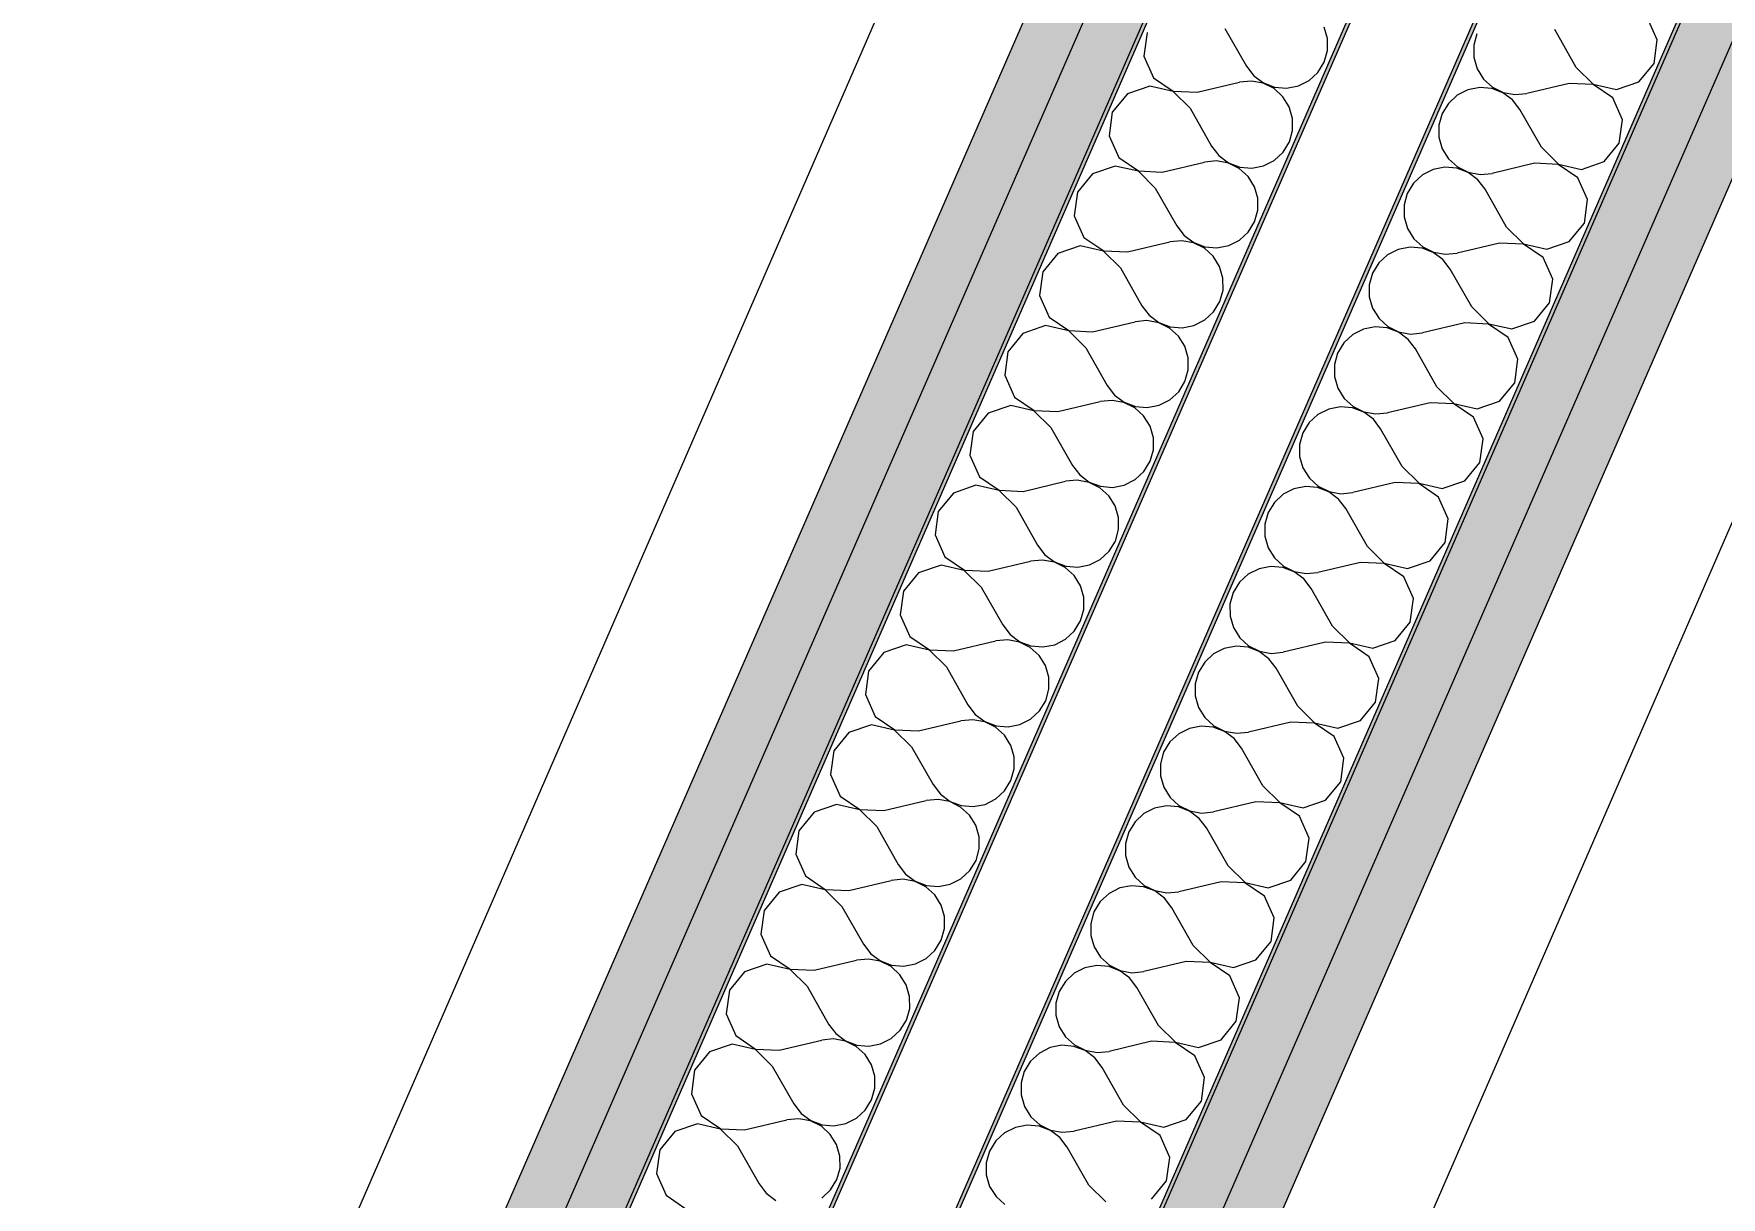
# Model space of a CAD drawing. Header units: millimetres. Extents: x -89663 to 74273, y -103666 to 18539.
# Drawn here: x -28834.7 to -28373.4, y -31969.8 to -31651.7 of the extents above; entities that cross this region are included whole.
import ezdxf
from ezdxf.enums import TextEntityAlignment as Align

# ---------------------------------------------------------------- set-up
doc = ezdxf.new("R2010")
doc.units = ezdxf.units.MM
doc.header["$MEASUREMENT"] = 0
for name, color, linetype in [('A-25-M_Wall_Int', 7, 'Continuous'), ('New_A-05-M_Gross_Int_Circulation', 7, 'Continuous'), ('New_A-95-D_Dim_Grid.Dim', 7, 'Continuous')]:
    doc.layers.add(name, color=color, linetype=linetype)
for name, color, linetype, lineweight in [('A-25-M_Wall_Int_Pen_No__1', 7, 'Continuous', 13), ('New_A-95-D_Dim_Grid.Dim_Pen_No__4', 7, 'Continuous', 20), ('New_ArchiCAD Zone Stamps_Pen_No__6', 7, 'Continuous', 35)]:
    doc.layers.add(name, color=color, linetype=linetype, lineweight=lineweight)
doc.layers.add('A-25-M_Wall_Int_Pen_No__107', color=7, linetype='Continuous', lineweight=15, true_color=0xa6a6a6)
doc.layers.add('New_A-05-M_Gross_Int_Circulation_Pen_No__74', color=7, linetype='Continuous', lineweight=20, true_color=0x606060)
doc.styles.add('GENERATED_STYLE_1', font='')
doc.styles.add('GENERATED_STYLE_3', font='')
doc.styles.add('GENERATED_STYLE_4', font='')
doc.styles.get('GENERATED_STYLE_1').set_extended_font_data('Arial', bold=True)
doc.styles.get('GENERATED_STYLE_3').set_extended_font_data('Arial')
doc.styles.get('GENERATED_STYLE_4').set_extended_font_data('Swis721 BT')
doc.dimstyles.new('GENERATED_STYLE__2', dxfattribs={"dimtxt": 300, "dimasz": 95, "dimexe": 0.18, "dimexo": 0, "dimgap": 0.09, "dimtad": 1, "dimdec": 0, "dimzin": 0, "dimdsep": 46, "dimtxsty": 'GENERATED_STYLE_4', "dimblk": 'ARROWHEAD_2', "dimblk1": 'ARROWHEAD_2', "dimblk2": 'ARROWHEAD_2', "dimcen": 0.09, "dimclrd": 7, "dimclre": 7, "dimclrt": 7, "dimadec": 0, "dimazin": 0, "dimtfac": 1, "dimtdec": 4, "dimtmove": 0, "dimatfit": 3, "dimfxl": 1, "dimtolj": 1, "dimtzin": 0, "dimarcsym": 0})

# ---------------------------------------------------------------- blocks, each defined once
blk = doc.blocks.new('catering seating and servery_INB 0113_1_1', base_point=(-33684.23, -45971.89))
at = {"layer": 'New_A-05-M_Gross_Int_Circulation_Pen_No__74', "linetype": 'Continuous'}
for p, q in [((-28833.78, -32175.11), (-28381.54, -31135.3)), ((-28114.8, -31197.45), (-28586.74, -32282.56))]:
    blk.add_line(p, q, dxfattribs=at)
at = {"layer": 'New_ArchiCAD Zone Stamps_Pen_No__6'}
for tag, height, style, p in [('ROOM_NAME', 250, 'GENERATED_STYLE_1', (-35355.98, -44046.47)), ('zoneNameLine2', 250, 'GENERATED_STYLE_1', (-35544.41, -44478.6)), ('ROOM_NUMBER', 200, 'GENERATED_STYLE_3', (-35732.84, -44899.31)), ('measuredAreaCode', 200, 'GENERATED_STYLE_3', (-35889.87, -45259.42)), ('DUMMY_649', 200, 'GENERATED_STYLE_3', (-35582.47, -45393.46)), ('DUMMY_650', 200, 'GENERATED_STYLE_3', (-34953.29, -45667.81)), ('DUMMY_651', 133.33, 'GENERATED_STYLE_3', (-34674, -45774.36))]:
    blk.add_attdef(tag, text='', height=height, rotation=336.4404, dxfattribs=dict(at, style=style)).set_placement(p, align=Align.TOP_LEFT)
blk = doc.blocks.new('*X620')
at = {"layer": 'A-25-M_Wall_Int_Pen_No__107', "linetype": 'Continuous'}
for p, q in [((-28390.89, -31653.34), (-28393.54, -31647.4)), ((-28440.17, -31651.67), (-28441.06, -31654.83)), ((-28413.03, -31660.91), (-28418.9, -31650.55)), ((-28441.06, -31654.83), (-28441.04, -31658.12)), ((-28391.76, -31659.79), (-28390.89, -31653.34)), ((-28441.04, -31658.12), (-28440.13, -31661.27)), ((-28440.13, -31661.27), (-28438.39, -31664.06)), ((-28413.03, -31660.91), (-28408.39, -31665.47)), ((-28395.89, -31664.82), (-28391.76, -31659.79)), ((-28438.39, -31664.06), (-28435.96, -31666.27)), ((-28414.93, -31665.27), (-28426.52, -31668.01)), ((-28408.43, -31665.56), (-28414.93, -31665.27)), ((-28403.05, -31669.23), (-28408.43, -31665.56)), ((-28408.39, -31665.47), (-28402.05, -31666.92)), ((-28402.05, -31666.92), (-28395.89, -31664.82)), ((-28445.56, -31668.47), (-28447.97, -31670.7)), ((-28442.62, -31666.99), (-28445.56, -31668.47)), ((-28439.4, -31666.37), (-28442.62, -31666.99)), ((-28436.13, -31666.65), (-28439.4, -31666.37)), ((-28433.06, -31667.81), (-28436.13, -31666.65)), ((-28435.96, -31666.27), (-28433.02, -31667.73)), ((-28430.42, -31669.77), (-28433.06, -31667.81)), ((-28433.02, -31667.73), (-28429.79, -31668.32)), ((-28428.42, -31672.38), (-28430.42, -31669.77)), ((-28429.79, -31668.32), (-28426.52, -31668.01)), ((-28400.41, -31675.17), (-28403.05, -31669.23)), ((-28449.69, -31673.5), (-28450.57, -31676.66)), ((-28447.97, -31670.7), (-28449.69, -31673.5)), ((-28422.55, -31682.73), (-28428.42, -31672.38)), ((-28401.28, -31681.62), (-28400.41, -31675.17)), ((-28450.57, -31676.66), (-28450.56, -31679.94)), ((-28450.56, -31679.94), (-28449.65, -31683.1)), ((-28449.65, -31683.1), (-28447.91, -31685.89)), ((-28422.55, -31682.73), (-28417.91, -31687.3)), ((-28405.41, -31686.64), (-28401.28, -31681.62)), ((-28452.14, -31688.81), (-28455.07, -31690.29)), ((-28448.92, -31688.19), (-28452.14, -31688.81)), ((-28445.64, -31688.47), (-28448.92, -31688.19)), ((-28447.91, -31685.89), (-28445.48, -31688.09)), ((-28442.57, -31689.64), (-28445.64, -31688.47)), ((-28445.48, -31688.09), (-28442.53, -31689.55)), ((-28424.45, -31687.1), (-28436.03, -31689.84)), ((-28417.95, -31687.39), (-28424.45, -31687.1)), ((-28412.57, -31691.05), (-28417.95, -31687.39)), ((-28417.91, -31687.3), (-28411.57, -31688.75)), ((-28411.57, -31688.75), (-28405.41, -31686.64)), ((-28457.49, -31692.52), (-28459.2, -31695.32)), ((-28455.07, -31690.29), (-28457.49, -31692.52)), ((-28439.94, -31691.6), (-28442.57, -31689.64)), ((-28442.53, -31689.55), (-28439.3, -31690.15)), ((-28437.94, -31694.2), (-28439.94, -31691.6)), ((-28439.3, -31690.15), (-28436.03, -31689.84)), ((-28409.92, -31696.99), (-28412.57, -31691.05)), ((-28459.2, -31695.32), (-28460.09, -31698.48)), ((-28432.06, -31704.56), (-28437.94, -31694.2)), ((-28410.8, -31703.44), (-28409.92, -31696.99)), ((-28460.09, -31698.48), (-28460.08, -31701.77)), ((-28460.08, -31701.77), (-28459.17, -31704.92)), ((-28459.17, -31704.92), (-28457.43, -31707.71)), ((-28432.06, -31704.56), (-28427.43, -31709.12)), ((-28414.93, -31708.47), (-28410.8, -31703.44)), ((-28464.59, -31712.12), (-28467, -31714.35)), ((-28461.66, -31710.64), (-28464.59, -31712.12)), ((-28458.43, -31710.02), (-28461.66, -31710.64)), ((-28455.16, -31710.3), (-28458.43, -31710.02)), ((-28457.43, -31707.71), (-28454.99, -31709.92)), ((-28452.09, -31711.46), (-28455.16, -31710.3)), ((-28454.99, -31709.92), (-28452.05, -31711.38)), ((-28449.45, -31713.42), (-28452.09, -31711.46)), ((-28452.05, -31711.38), (-28448.82, -31711.97)), ((-28448.82, -31711.97), (-28445.55, -31711.66)), ((-28433.97, -31708.92), (-28445.55, -31711.66)), ((-28427.47, -31709.21), (-28433.97, -31708.92)), ((-28422.09, -31712.88), (-28427.47, -31709.21)), ((-28427.43, -31709.12), (-28421.08, -31710.57)), ((-28421.08, -31710.57), (-28414.93, -31708.47)), ((-28467, -31714.35), (-28468.72, -31717.15)), ((-28447.45, -31716.03), (-28449.45, -31713.42)), ((-28441.58, -31726.38), (-28447.45, -31716.03)), ((-28419.44, -31718.82), (-28422.09, -31712.88)), ((-28468.72, -31717.15), (-28469.61, -31720.31)), ((-28469.61, -31720.31), (-28469.59, -31723.59)), ((-28420.31, -31725.27), (-28419.44, -31718.82)), ((-28469.59, -31723.59), (-28468.68, -31726.75)), ((-28424.44, -31730.29), (-28420.31, -31725.27)), ((-28468.68, -31726.75), (-28466.94, -31729.54)), ((-28466.94, -31729.54), (-28464.51, -31731.74)), ((-28441.58, -31726.38), (-28436.94, -31730.95)), ((-28430.6, -31732.4), (-28424.44, -31730.29)), ((-28474.11, -31733.94), (-28476.52, -31736.17)), ((-28471.17, -31732.46), (-28474.11, -31733.94)), ((-28467.95, -31731.84), (-28471.17, -31732.46)), ((-28464.68, -31732.12), (-28467.95, -31731.84)), ((-28461.61, -31733.29), (-28464.68, -31732.12)), ((-28464.51, -31731.74), (-28461.57, -31733.2)), ((-28458.97, -31735.25), (-28461.61, -31733.29)), ((-28461.57, -31733.2), (-28458.34, -31733.8)), ((-28458.34, -31733.8), (-28455.07, -31733.49)), ((-28443.48, -31730.75), (-28455.07, -31733.49)), ((-28436.98, -31731.04), (-28443.48, -31730.75)), ((-28431.61, -31734.7), (-28436.98, -31731.04)), ((-28436.94, -31730.95), (-28430.6, -31732.4)), ((-28428.96, -31740.64), (-28431.61, -31734.7)), ((-28478.24, -31738.97), (-28479.12, -31742.13)), ((-28476.52, -31736.17), (-28478.24, -31738.97)), ((-28456.97, -31737.85), (-28458.97, -31735.25)), ((-28451.1, -31748.21), (-28456.97, -31737.85)), ((-28479.12, -31742.13), (-28479.11, -31745.42)), ((-28429.83, -31747.09), (-28428.96, -31740.64)), ((-28479.11, -31745.42), (-28478.2, -31748.57)), ((-28478.2, -31748.57), (-28476.46, -31751.36)), ((-28451.1, -31748.21), (-28446.46, -31752.77)), ((-28433.96, -31752.12), (-28429.83, -31747.09)), ((-28476.46, -31751.36), (-28474.03, -31753.57)), ((-28474.03, -31753.57), (-28471.08, -31755.02)), ((-28453, -31752.57), (-28464.58, -31755.31)), ((-28446.5, -31752.86), (-28453, -31752.57)), ((-28441.12, -31756.53), (-28446.5, -31752.86)), ((-28446.46, -31752.77), (-28440.12, -31754.22)), ((-28440.12, -31754.22), (-28433.96, -31752.12)), ((-28486.04, -31757.99), (-28487.75, -31760.8)), ((-28483.62, -31755.77), (-28486.04, -31757.99)), ((-28480.69, -31754.29), (-28483.62, -31755.77)), ((-28477.47, -31753.67), (-28480.69, -31754.29)), ((-28474.19, -31753.95), (-28477.47, -31753.67)), ((-28471.12, -31755.11), (-28474.19, -31753.95)), ((-28468.49, -31757.07), (-28471.12, -31755.11)), ((-28471.08, -31755.02), (-28467.85, -31755.62)), ((-28466.49, -31759.68), (-28468.49, -31757.07)), ((-28467.85, -31755.62), (-28464.58, -31755.31)), ((-28438.47, -31762.47), (-28441.12, -31756.53)), ((-28487.75, -31760.8), (-28488.64, -31763.96)), ((-28460.61, -31770.03), (-28466.49, -31759.68)), ((-28439.35, -31768.92), (-28438.47, -31762.47)), ((-28488.64, -31763.96), (-28488.63, -31767.24)), ((-28488.63, -31767.24), (-28487.72, -31770.4)), ((-28487.72, -31770.4), (-28485.98, -31773.19)), ((-28460.61, -31770.03), (-28455.98, -31774.6)), ((-28443.48, -31773.94), (-28439.35, -31768.92)), ((-28490.21, -31776.11), (-28493.14, -31777.59)), ((-28486.98, -31775.49), (-28490.21, -31776.11)), ((-28483.71, -31775.77), (-28486.98, -31775.49)), ((-28485.98, -31773.19), (-28483.54, -31775.39)), ((-28480.64, -31776.94), (-28483.71, -31775.77)), ((-28483.54, -31775.39), (-28480.6, -31776.85)), ((-28462.52, -31774.4), (-28474.1, -31777.14)), ((-28456.02, -31774.69), (-28462.52, -31774.4)), ((-28450.64, -31778.35), (-28456.02, -31774.69)), ((-28455.98, -31774.6), (-28449.63, -31776.05)), ((-28449.63, -31776.05), (-28443.48, -31773.94)), ((-28495.55, -31779.82), (-28497.27, -31782.62)), ((-28493.14, -31777.59), (-28495.55, -31779.82)), ((-28478, -31778.9), (-28480.64, -31776.94)), ((-28480.6, -31776.85), (-28477.37, -31777.45)), ((-28476, -31781.5), (-28478, -31778.9)), ((-28477.37, -31777.45), (-28474.1, -31777.14)), ((-28447.99, -31784.29), (-28450.64, -31778.35)), ((-28497.27, -31782.62), (-28498.16, -31785.78)), ((-28498.16, -31785.78), (-28498.14, -31789.07)), ((-28470.13, -31791.86), (-28476, -31781.5)), ((-28448.86, -31790.74), (-28447.99, -31784.29)), ((-28498.14, -31789.07), (-28497.23, -31792.22)), ((-28497.23, -31792.22), (-28495.49, -31795.01)), ((-28495.49, -31795.01), (-28493.06, -31797.22)), ((-28470.13, -31791.86), (-28465.49, -31796.42)), ((-28452.99, -31795.77), (-28448.86, -31790.74)), ((-28502.66, -31799.42), (-28505.07, -31801.64)), ((-28499.72, -31797.94), (-28502.66, -31799.42)), ((-28496.5, -31797.32), (-28499.72, -31797.94)), ((-28493.23, -31797.6), (-28496.5, -31797.32)), ((-28490.16, -31798.76), (-28493.23, -31797.6)), ((-28493.06, -31797.22), (-28490.12, -31798.67)), ((-28487.52, -31800.72), (-28490.16, -31798.76)), ((-28490.12, -31798.67), (-28486.89, -31799.27)), ((-28486.89, -31799.27), (-28483.62, -31798.96)), ((-28472.03, -31796.22), (-28483.62, -31798.96)), ((-28465.53, -31796.51), (-28472.03, -31796.22)), ((-28460.16, -31800.18), (-28465.53, -31796.51)), ((-28465.49, -31796.42), (-28459.15, -31797.87)), ((-28459.15, -31797.87), (-28452.99, -31795.77)), ((-28505.07, -31801.64), (-28506.79, -31804.45)), ((-28485.52, -31803.33), (-28487.52, -31800.72)), ((-28479.65, -31813.68), (-28485.52, -31803.33)), ((-28457.51, -31806.12), (-28460.16, -31800.18)), ((-28506.79, -31804.45), (-28507.67, -31807.61)), ((-28507.67, -31807.61), (-28507.66, -31810.89)), ((-28458.38, -31812.57), (-28457.51, -31806.12)), ((-28507.66, -31810.89), (-28506.75, -31814.05)), ((-28462.51, -31817.59), (-28458.38, -31812.57)), ((-28506.75, -31814.05), (-28505.01, -31816.84)), ((-28505.01, -31816.84), (-28502.58, -31819.04)), ((-28481.55, -31818.05), (-28493.13, -31820.79)), ((-28475.05, -31818.34), (-28481.55, -31818.05)), ((-28479.65, -31813.68), (-28475.01, -31818.25)), ((-28468.67, -31819.7), (-28462.51, -31817.59)), ((-28512.17, -31821.24), (-28514.59, -31823.47)), ((-28509.24, -31819.76), (-28512.17, -31821.24)), ((-28506.02, -31819.14), (-28509.24, -31819.76)), ((-28502.74, -31819.42), (-28506.02, -31819.14)), ((-28499.67, -31820.59), (-28502.74, -31819.42)), ((-28502.58, -31819.04), (-28499.63, -31820.5)), ((-28497.04, -31822.55), (-28499.67, -31820.59)), ((-28499.63, -31820.5), (-28496.4, -31821.1)), ((-28495.04, -31825.15), (-28497.04, -31822.55)), ((-28496.4, -31821.1), (-28493.13, -31820.79)), ((-28469.67, -31822), (-28475.05, -31818.34)), ((-28475.01, -31818.25), (-28468.67, -31819.7)), ((-28467.02, -31827.94), (-28469.67, -31822)), ((-28516.3, -31826.27), (-28517.19, -31829.43)), ((-28514.59, -31823.47), (-28516.3, -31826.27)), ((-28489.16, -31835.51), (-28495.04, -31825.15)), ((-28517.19, -31829.43), (-28517.18, -31832.72)), ((-28467.9, -31834.39), (-28467.02, -31827.94)), ((-28517.18, -31832.72), (-28516.27, -31835.87)), ((-28516.27, -31835.87), (-28514.53, -31838.66)), ((-28489.16, -31835.51), (-28484.53, -31840.07)), ((-28472.03, -31839.42), (-28467.9, -31834.39)), ((-28515.53, -31840.97), (-28518.76, -31841.59)), ((-28512.26, -31841.25), (-28515.53, -31840.97)), ((-28514.53, -31838.66), (-28512.09, -31840.87)), ((-28509.19, -31842.41), (-28512.26, -31841.25)), ((-28512.09, -31840.87), (-28509.15, -31842.32)), ((-28491.07, -31839.87), (-28502.65, -31842.61)), ((-28484.57, -31840.16), (-28491.07, -31839.87)), ((-28479.19, -31843.83), (-28484.57, -31840.16)), ((-28484.53, -31840.07), (-28478.18, -31841.52)), ((-28478.18, -31841.52), (-28472.03, -31839.42)), ((-28524.1, -31845.29), (-28525.82, -31848.1)), ((-28521.69, -31843.07), (-28524.1, -31845.29)), ((-28518.76, -31841.59), (-28521.69, -31843.07)), ((-28506.55, -31844.37), (-28509.19, -31842.41)), ((-28509.15, -31842.32), (-28505.92, -31842.92)), ((-28504.55, -31846.98), (-28506.55, -31844.37)), ((-28505.92, -31842.92), (-28502.65, -31842.61)), ((-28476.54, -31849.77), (-28479.19, -31843.83)), ((-28525.82, -31848.1), (-28526.71, -31851.26)), ((-28498.68, -31857.33), (-28504.55, -31846.98)), ((-28477.41, -31856.22), (-28476.54, -31849.77)), ((-28526.71, -31851.26), (-28526.69, -31854.54)), ((-28526.69, -31854.54), (-28525.78, -31857.7)), ((-28525.78, -31857.7), (-28524.04, -31860.49)), ((-28498.68, -31857.33), (-28494.04, -31861.9)), ((-28481.54, -31861.24), (-28477.41, -31856.22)), ((-28528.27, -31863.41), (-28531.21, -31864.89)), ((-28525.05, -31862.79), (-28528.27, -31863.41)), ((-28521.78, -31863.07), (-28525.05, -31862.79)), ((-28524.04, -31860.49), (-28521.61, -31862.69)), ((-28518.71, -31864.24), (-28521.78, -31863.07)), ((-28521.61, -31862.69), (-28518.67, -31864.15)), ((-28516.07, -31866.2), (-28518.71, -31864.24)), ((-28518.67, -31864.15), (-28515.44, -31864.75)), ((-28500.58, -31861.7), (-28512.17, -31864.44)), ((-28494.08, -31861.99), (-28500.58, -31861.7)), ((-28488.71, -31865.65), (-28494.08, -31861.99)), ((-28494.04, -31861.9), (-28487.7, -31863.35)), ((-28487.7, -31863.35), (-28481.54, -31861.24)), ((-28533.62, -31867.12), (-28535.34, -31869.92)), ((-28531.21, -31864.89), (-28533.62, -31867.12)), ((-28514.07, -31868.8), (-28516.07, -31866.2)), ((-28515.44, -31864.75), (-28512.17, -31864.44)), ((-28508.2, -31879.16), (-28514.07, -31868.8)), ((-28486.06, -31871.59), (-28488.71, -31865.65)), ((-28535.34, -31869.92), (-28536.22, -31873.08)), ((-28536.22, -31873.08), (-28536.21, -31876.37)), ((-28486.93, -31878.04), (-28486.06, -31871.59)), ((-28536.21, -31876.37), (-28535.3, -31879.52)), ((-28491.06, -31883.07), (-28486.93, -31878.04)), ((-28535.3, -31879.52), (-28533.56, -31882.31)), ((-28533.56, -31882.31), (-28531.13, -31884.52)), ((-28508.2, -31879.16), (-28503.56, -31883.72)), ((-28540.72, -31886.72), (-28543.14, -31888.94)), ((-28537.79, -31885.24), (-28540.72, -31886.72)), ((-28534.57, -31884.61), (-28537.79, -31885.24)), ((-28531.29, -31884.9), (-28534.57, -31884.61)), ((-28528.22, -31886.06), (-28531.29, -31884.9)), ((-28531.13, -31884.52), (-28528.18, -31885.97)), ((-28525.59, -31888.02), (-28528.22, -31886.06)), ((-28528.18, -31885.97), (-28524.95, -31886.57)), ((-28524.95, -31886.57), (-28521.68, -31886.26)), ((-28510.1, -31883.52), (-28521.68, -31886.26)), ((-28503.6, -31883.81), (-28510.1, -31883.52)), ((-28498.22, -31887.48), (-28503.6, -31883.81)), ((-28503.56, -31883.72), (-28497.22, -31885.17)), ((-28497.22, -31885.17), (-28491.06, -31883.07)), ((-28544.85, -31891.74), (-28545.74, -31894.91)), ((-28543.14, -31888.94), (-28544.85, -31891.74)), ((-28523.59, -31890.63), (-28525.59, -31888.02)), ((-28517.71, -31900.98), (-28523.59, -31890.63)), ((-28495.57, -31893.42), (-28498.22, -31887.48)), ((-28545.74, -31894.91), (-28545.73, -31898.19)), ((-28496.45, -31899.87), (-28495.57, -31893.42)), ((-28545.73, -31898.19), (-28544.82, -31901.35)), ((-28517.71, -31900.98), (-28513.08, -31905.55)), ((-28500.58, -31904.89), (-28496.45, -31899.87)), ((-28544.82, -31901.35), (-28543.08, -31904.14)), ((-28543.08, -31904.14), (-28540.64, -31906.34)), ((-28519.62, -31905.35), (-28531.2, -31908.09)), ((-28513.12, -31905.64), (-28519.62, -31905.35)), ((-28507.74, -31909.3), (-28513.12, -31905.64)), ((-28513.08, -31905.55), (-28506.73, -31907)), ((-28506.73, -31907), (-28500.58, -31904.89)), ((-28550.24, -31908.54), (-28552.66, -31910.77)), ((-28547.31, -31907.06), (-28550.24, -31908.54)), ((-28544.08, -31906.44), (-28547.31, -31907.06)), ((-28540.81, -31906.72), (-28544.08, -31906.44)), ((-28537.74, -31907.89), (-28540.81, -31906.72)), ((-28540.64, -31906.34), (-28537.7, -31907.8)), ((-28535.1, -31909.85), (-28537.74, -31907.89)), ((-28537.7, -31907.8), (-28534.47, -31908.4)), ((-28533.1, -31912.45), (-28535.1, -31909.85)), ((-28534.47, -31908.4), (-28531.2, -31908.09)), ((-28505.09, -31915.24), (-28507.74, -31909.3)), ((-28554.37, -31913.57), (-28555.26, -31916.73)), ((-28552.66, -31910.77), (-28554.37, -31913.57)), ((-28527.23, -31922.81), (-28533.1, -31912.45)), ((-28555.26, -31916.73), (-28555.24, -31920.02)), ((-28505.96, -31921.69), (-28505.09, -31915.24)), ((-28555.24, -31920.02), (-28554.33, -31923.17)), ((-28554.33, -31923.17), (-28552.59, -31925.96)), ((-28527.23, -31922.81), (-28522.59, -31927.37)), ((-28510.09, -31926.72), (-28505.96, -31921.69)), ((-28556.82, -31928.89), (-28559.76, -31930.37)), ((-28553.6, -31928.26), (-28556.82, -31928.89)), ((-28550.33, -31928.55), (-28553.6, -31928.26)), ((-28552.59, -31925.96), (-28550.16, -31928.17)), ((-28547.26, -31929.71), (-28550.33, -31928.55)), ((-28550.16, -31928.17), (-28547.22, -31929.62)), ((-28529.13, -31927.17), (-28540.72, -31929.91)), ((-28522.63, -31927.46), (-28529.13, -31927.17)), ((-28517.26, -31931.12), (-28522.63, -31927.46)), ((-28522.59, -31927.37), (-28516.25, -31928.82)), ((-28516.25, -31928.82), (-28510.09, -31926.72)), ((-28562.17, -31932.59), (-28563.89, -31935.39)), ((-28559.76, -31930.37), (-28562.17, -31932.59)), ((-28544.62, -31931.67), (-28547.26, -31929.71)), ((-28547.22, -31929.62), (-28543.99, -31930.22)), ((-28542.62, -31934.28), (-28544.62, -31931.67)), ((-28543.99, -31930.22), (-28540.72, -31929.91)), ((-28514.61, -31937.07), (-28517.26, -31931.12)), ((-28563.89, -31935.39), (-28564.77, -31938.56)), ((-28536.75, -31944.63), (-28542.62, -31934.28)), ((-28515.48, -31943.52), (-28514.61, -31937.07)), ((-28564.77, -31938.56), (-28564.76, -31941.84)), ((-28564.76, -31941.84), (-28563.85, -31945)), ((-28563.85, -31945), (-28562.11, -31947.79)), ((-28536.75, -31944.63), (-28532.11, -31949.2)), ((-28519.61, -31948.54), (-28515.48, -31943.52)), ((-28566.34, -31950.71), (-28569.27, -31952.19)), ((-28563.12, -31950.09), (-28566.34, -31950.71)), ((-28559.84, -31950.37), (-28563.12, -31950.09)), ((-28562.11, -31947.79), (-28559.68, -31949.99)), ((-28556.77, -31951.54), (-28559.84, -31950.37)), ((-28559.68, -31949.99), (-28556.73, -31951.45)), ((-28554.14, -31953.5), (-28556.77, -31951.54)), ((-28556.73, -31951.45), (-28553.5, -31952.05)), ((-28553.5, -31952.05), (-28550.23, -31951.74)), ((-28538.65, -31949), (-28550.23, -31951.74)), ((-28532.15, -31949.29), (-28538.65, -31949)), ((-28526.77, -31952.95), (-28532.15, -31949.29)), ((-28532.11, -31949.2), (-28525.77, -31950.65)), ((-28525.77, -31950.65), (-28519.61, -31948.54)), ((-28571.69, -31954.42), (-28573.4, -31957.22)), ((-28569.27, -31952.19), (-28571.69, -31954.42)), ((-28552.14, -31956.1), (-28554.14, -31953.5)), ((-28546.26, -31966.46), (-28552.14, -31956.1)), ((-28524.12, -31958.89), (-28526.77, -31952.95)), ((-28573.4, -31957.22), (-28574.29, -31960.38)), ((-28574.29, -31960.38), (-28574.28, -31963.67)), ((-28525, -31965.34), (-28524.12, -31958.89)), ((-28574.28, -31963.67), (-28573.37, -31966.82)), ((-28529.13, -31970.37), (-28525, -31965.34)), ((-28573.37, -31966.82), (-28571.63, -31969.61)), ((-28571.63, -31969.61), (-28569.19, -31971.82)), ((-28546.26, -31966.46), (-28541.63, -31971.02))]:
    blk.add_line(p, q, dxfattribs=at)
blk = doc.blocks.new('Wall_195_1', base_point=(-28180.76, -31051.28))
at = {"layer": 'A-25-M_Wall_Int_Pen_No__107', "linetype": 'Continuous', "lineweight": 0, "true_color": 0x535353}
for points in [[(-28648.36, -32126.14), (-28180.24, -31052.59), (-28180.76, -31051.28), (-28648.88, -32124.83)], [(-28622, -32193.28), (-28153.86, -31119.68), (-28154.37, -31118.37), (-28622.51, -32191.96)]]:
    blk.add_hatch(color=251, dxfattribs=at).paths.add_polyline_path(points)
at = {"layer": 'A-25-M_Wall_Int_Pen_No__107', "linetype": 'Continuous'}
for points in [[(-28614.24, -32213.02), (-28146.1, -31139.41), (-28153.86, -31119.68), (-28622, -32193.28)], [(-28606.49, -32232.77), (-28138.34, -31159.14), (-28146.1, -31139.41), (-28614.24, -32213.02)]]:
    blk.add_hatch(color=256, dxfattribs=at).paths.add_polyline_path(points)
at = {"layer": 'A-25-M_Wall_Int_Pen_No__1', "linetype": 'Continuous'}
for p, q in [((-28648.36, -32126.14), (-28180.24, -31052.59)), ((-28622.51, -32191.96), (-28154.37, -31118.37)), ((-28622, -32193.28), (-28153.86, -31119.68)), ((-28614.24, -32213.02), (-28146.1, -31139.41))]:
    blk.add_line(p, q, dxfattribs=at)
at = {"layer": 'A-25-M_Wall_Int_Pen_No__1', "linetype": 'Continuous', "flags": 128}
for points in [[(-28180.76, -31051.28), (-28648.88, -32124.83)], [(-28606.49, -32232.77), (-28138.34, -31159.14)]]:
    blk.add_lwpolyline(points, dxfattribs=at)
at = {"layer": 'A-25-M_Wall_Int', "color": 250, "lineweight": 50, "true_color": 0x2a2a2a}
blk.add_blockref('*X620', (0, 0), dxfattribs=at)
blk = doc.blocks.new('*X624')
at = {"layer": 'A-25-M_Wall_Int_Pen_No__107', "linetype": 'Continuous'}
for p, q in [((-28530.32, -31651.32), (-28531.19, -31657.77)), ((-28509.05, -31650.21), (-28503.18, -31660.56)), ((-28481.04, -31653), (-28481.95, -31649.84)), ((-28481.91, -31659.44), (-28481.03, -31656.28)), ((-28481.03, -31656.28), (-28481.04, -31653)), ((-28531.19, -31657.77), (-28528.54, -31663.71)), ((-28503.18, -31660.56), (-28501.18, -31663.17)), ((-28483.63, -31662.24), (-28481.91, -31659.44)), ((-28528.54, -31663.71), (-28523.17, -31667.38)), ((-28516.67, -31667.67), (-28505.08, -31664.93)), ((-28501.81, -31664.62), (-28505.08, -31664.93)), ((-28498.58, -31665.21), (-28501.81, -31664.62)), ((-28501.18, -31663.17), (-28498.54, -31665.13)), ((-28495.64, -31666.67), (-28498.58, -31665.21)), ((-28498.54, -31665.13), (-28495.47, -31666.29)), ((-28492.2, -31666.57), (-28488.98, -31665.95)), ((-28488.98, -31665.95), (-28486.04, -31664.47)), ((-28486.04, -31664.47), (-28483.63, -31662.24)), ((-28535.71, -31668.12), (-28539.84, -31673.15)), ((-28529.55, -31666.02), (-28535.71, -31668.12)), ((-28523.21, -31667.47), (-28529.55, -31666.02)), ((-28518.57, -31672.03), (-28523.21, -31667.47)), ((-28523.17, -31667.38), (-28516.67, -31667.67)), ((-28493.21, -31668.88), (-28495.64, -31666.67)), ((-28495.47, -31666.29), (-28492.2, -31666.57)), ((-28491.47, -31671.67), (-28493.21, -31668.88)), ((-28539.84, -31673.15), (-28540.71, -31679.6)), ((-28518.57, -31672.03), (-28512.7, -31682.39)), ((-28490.56, -31674.82), (-28491.47, -31671.67)), ((-28490.54, -31678.11), (-28490.56, -31674.82)), ((-28540.71, -31679.6), (-28538.06, -31685.54)), ((-28491.43, -31681.27), (-28490.54, -31678.11)), ((-28512.7, -31682.39), (-28510.7, -31684.99)), ((-28495.56, -31686.3), (-28493.15, -31684.07)), ((-28493.15, -31684.07), (-28491.43, -31681.27)), ((-28539.07, -31687.84), (-28545.22, -31689.95)), ((-28532.72, -31689.29), (-28539.07, -31687.84)), ((-28538.06, -31685.54), (-28532.68, -31689.2)), ((-28526.18, -31689.49), (-28514.6, -31686.75)), ((-28511.33, -31686.44), (-28514.6, -31686.75)), ((-28508.1, -31687.04), (-28511.33, -31686.44)), ((-28510.7, -31684.99), (-28508.06, -31686.95)), ((-28505.16, -31688.5), (-28508.1, -31687.04)), ((-28508.06, -31686.95), (-28504.99, -31688.12)), ((-28502.72, -31690.7), (-28505.16, -31688.5)), ((-28504.99, -31688.12), (-28501.72, -31688.4)), ((-28501.72, -31688.4), (-28498.49, -31687.78)), ((-28498.49, -31687.78), (-28495.56, -31686.3)), ((-28545.22, -31689.95), (-28549.35, -31694.97)), ((-28528.09, -31693.86), (-28532.72, -31689.29)), ((-28532.68, -31689.2), (-28526.18, -31689.49)), ((-28500.98, -31693.49), (-28502.72, -31690.7)), ((-28500.07, -31696.65), (-28500.98, -31693.49)), ((-28549.35, -31694.97), (-28550.23, -31701.42)), ((-28528.09, -31693.86), (-28522.21, -31704.21)), ((-28500.06, -31699.93), (-28500.07, -31696.65)), ((-28550.23, -31701.42), (-28547.58, -31707.36)), ((-28500.95, -31703.09), (-28500.06, -31699.93)), ((-28547.58, -31707.36), (-28542.2, -31711.03)), ((-28522.21, -31704.21), (-28520.21, -31706.82)), ((-28520.21, -31706.82), (-28517.58, -31708.78)), ((-28505.08, -31708.12), (-28502.66, -31705.89)), ((-28502.66, -31705.89), (-28500.95, -31703.09)), ((-28554.74, -31711.77), (-28558.87, -31716.8)), ((-28548.58, -31709.67), (-28554.74, -31711.77)), ((-28542.24, -31711.11), (-28548.58, -31709.67)), ((-28537.6, -31715.68), (-28542.24, -31711.11)), ((-28542.2, -31711.03), (-28535.7, -31711.32)), ((-28535.7, -31711.32), (-28524.12, -31708.58)), ((-28520.85, -31708.27), (-28524.12, -31708.58)), ((-28517.62, -31708.86), (-28520.85, -31708.27)), ((-28514.67, -31710.32), (-28517.62, -31708.86)), ((-28517.58, -31708.78), (-28514.51, -31709.94)), ((-28512.24, -31712.53), (-28514.67, -31710.32)), ((-28514.51, -31709.94), (-28511.23, -31710.22)), ((-28511.23, -31710.22), (-28508.01, -31709.6)), ((-28508.01, -31709.6), (-28505.08, -31708.12)), ((-28537.6, -31715.68), (-28531.73, -31726.04)), ((-28510.5, -31715.31), (-28512.24, -31712.53)), ((-28509.59, -31718.47), (-28510.5, -31715.31)), ((-28558.87, -31716.8), (-28559.74, -31723.25)), ((-28509.58, -31721.76), (-28509.59, -31718.47)), ((-28559.74, -31723.25), (-28557.09, -31729.19)), ((-28512.18, -31727.72), (-28510.46, -31724.92)), ((-28510.46, -31724.92), (-28509.58, -31721.76)), ((-28557.09, -31729.19), (-28551.72, -31732.85)), ((-28545.22, -31733.14), (-28533.63, -31730.4)), ((-28530.36, -31730.09), (-28533.63, -31730.4)), ((-28531.73, -31726.04), (-28529.73, -31728.64)), ((-28527.13, -31730.69), (-28530.36, -31730.09)), ((-28529.73, -31728.64), (-28527.09, -31730.6)), ((-28517.53, -31731.43), (-28514.59, -31729.94)), ((-28514.59, -31729.94), (-28512.18, -31727.72)), ((-28564.26, -31733.6), (-28568.39, -31738.62)), ((-28558.1, -31731.49), (-28564.26, -31733.6)), ((-28551.76, -31732.94), (-28558.1, -31731.49)), ((-28547.12, -31737.51), (-28551.76, -31732.94)), ((-28551.72, -31732.85), (-28545.22, -31733.14)), ((-28524.19, -31732.15), (-28527.13, -31730.69)), ((-28527.09, -31730.6), (-28524.02, -31731.77)), ((-28521.76, -31734.35), (-28524.19, -31732.15)), ((-28524.02, -31731.77), (-28520.75, -31732.05)), ((-28520.02, -31737.14), (-28521.76, -31734.35)), ((-28520.75, -31732.05), (-28517.53, -31731.43)), ((-28568.39, -31738.62), (-28569.26, -31745.07)), ((-28547.12, -31737.51), (-28541.25, -31747.86)), ((-28519.11, -31740.3), (-28520.02, -31737.14)), ((-28519.98, -31746.74), (-28519.09, -31743.58)), ((-28519.09, -31743.58), (-28519.11, -31740.3)), ((-28569.26, -31745.07), (-28566.61, -31751.01)), ((-28541.25, -31747.86), (-28539.25, -31750.47)), ((-28521.7, -31749.54), (-28519.98, -31746.74)), ((-28567.62, -31753.32), (-28573.77, -31755.42)), ((-28561.27, -31754.76), (-28567.62, -31753.32)), ((-28566.61, -31751.01), (-28561.23, -31754.68)), ((-28554.73, -31754.97), (-28543.15, -31752.23)), ((-28539.88, -31751.92), (-28543.15, -31752.23)), ((-28536.65, -31752.51), (-28539.88, -31751.92)), ((-28539.25, -31750.47), (-28536.61, -31752.43)), ((-28533.71, -31753.97), (-28536.65, -31752.51)), ((-28536.61, -31752.43), (-28533.54, -31753.59)), ((-28533.54, -31753.59), (-28530.27, -31753.87)), ((-28530.27, -31753.87), (-28527.04, -31753.25)), ((-28527.04, -31753.25), (-28524.11, -31751.77)), ((-28524.11, -31751.77), (-28521.7, -31749.54)), ((-28573.77, -31755.42), (-28577.9, -31760.45)), ((-28556.64, -31759.33), (-28561.27, -31754.76)), ((-28561.23, -31754.68), (-28554.73, -31754.97)), ((-28531.27, -31756.18), (-28533.71, -31753.97)), ((-28529.53, -31758.96), (-28531.27, -31756.18)), ((-28577.9, -31760.45), (-28578.78, -31766.9)), ((-28556.64, -31759.33), (-28550.76, -31769.68)), ((-28528.62, -31762.12), (-28529.53, -31758.96)), ((-28528.61, -31765.41), (-28528.62, -31762.12)), ((-28578.78, -31766.9), (-28576.13, -31772.84)), ((-28529.5, -31768.57), (-28528.61, -31765.41)), ((-28550.76, -31769.68), (-28548.76, -31772.29)), ((-28533.63, -31773.59), (-28531.21, -31771.37)), ((-28531.21, -31771.37), (-28529.5, -31768.57)), ((-28577.13, -31775.14), (-28583.29, -31777.25)), ((-28570.79, -31776.59), (-28577.13, -31775.14)), ((-28576.13, -31772.84), (-28570.75, -31776.5)), ((-28566.15, -31781.16), (-28570.79, -31776.59)), ((-28570.75, -31776.5), (-28564.25, -31776.79)), ((-28564.25, -31776.79), (-28552.67, -31774.05)), ((-28549.4, -31773.74), (-28552.67, -31774.05)), ((-28546.17, -31774.34), (-28549.4, -31773.74)), ((-28548.76, -31772.29), (-28546.13, -31774.25)), ((-28543.22, -31775.8), (-28546.17, -31774.34)), ((-28546.13, -31774.25), (-28543.06, -31775.42)), ((-28540.79, -31778), (-28543.22, -31775.8)), ((-28543.06, -31775.42), (-28539.78, -31775.7)), ((-28539.78, -31775.7), (-28536.56, -31775.08)), ((-28536.56, -31775.08), (-28533.63, -31773.59)), ((-28583.29, -31777.25), (-28587.42, -31782.27)), ((-28566.15, -31781.16), (-28560.28, -31791.51)), ((-28539.05, -31780.79), (-28540.79, -31778)), ((-28538.14, -31783.95), (-28539.05, -31780.79)), ((-28587.42, -31782.27), (-28588.29, -31788.72)), ((-28538.13, -31787.23), (-28538.14, -31783.95)), ((-28588.29, -31788.72), (-28585.65, -31794.66)), ((-28540.73, -31793.19), (-28539.01, -31790.39)), ((-28539.01, -31790.39), (-28538.13, -31787.23)), ((-28585.65, -31794.66), (-28580.27, -31798.33)), ((-28560.28, -31791.51), (-28558.28, -31794.12)), ((-28558.28, -31794.12), (-28555.64, -31796.08)), ((-28543.14, -31795.42), (-28540.73, -31793.19)), ((-28592.81, -31799.07), (-28596.94, -31804.1)), ((-28586.65, -31796.97), (-28592.81, -31799.07)), ((-28580.31, -31798.41), (-28586.65, -31796.97)), ((-28575.67, -31802.98), (-28580.31, -31798.41)), ((-28580.27, -31798.33), (-28573.77, -31798.62)), ((-28573.77, -31798.62), (-28562.18, -31795.87)), ((-28558.91, -31795.57), (-28562.18, -31795.87)), ((-28555.68, -31796.16), (-28558.91, -31795.57)), ((-28552.74, -31797.62), (-28555.68, -31796.16)), ((-28555.64, -31796.08), (-28552.57, -31797.24)), ((-28550.31, -31799.83), (-28552.74, -31797.62)), ((-28552.57, -31797.24), (-28549.3, -31797.52)), ((-28549.3, -31797.52), (-28546.08, -31796.9)), ((-28546.08, -31796.9), (-28543.14, -31795.42)), ((-28596.94, -31804.1), (-28597.81, -31810.54)), ((-28575.67, -31802.98), (-28569.8, -31813.33)), ((-28548.57, -31802.61), (-28550.31, -31799.83)), ((-28547.66, -31805.77), (-28548.57, -31802.61)), ((-28547.65, -31809.06), (-28547.66, -31805.77)), ((-28597.81, -31810.54), (-28595.16, -31816.49)), ((-28569.8, -31813.33), (-28567.8, -31815.94)), ((-28550.25, -31815.02), (-28548.53, -31812.22)), ((-28548.53, -31812.22), (-28547.65, -31809.06)), ((-28595.16, -31816.49), (-28589.78, -31820.15)), ((-28583.28, -31820.44), (-28571.7, -31817.7)), ((-28568.43, -31817.39), (-28571.7, -31817.7)), ((-28565.2, -31817.99), (-28568.43, -31817.39)), ((-28567.8, -31815.94), (-28565.16, -31817.9)), ((-28562.26, -31819.45), (-28565.2, -31817.99)), ((-28565.16, -31817.9), (-28562.09, -31819.07)), ((-28555.59, -31818.73), (-28552.66, -31817.24)), ((-28552.66, -31817.24), (-28550.25, -31815.02)), ((-28602.32, -31820.9), (-28606.45, -31825.92)), ((-28596.17, -31818.79), (-28602.32, -31820.9)), ((-28589.82, -31820.24), (-28596.17, -31818.79)), ((-28585.19, -31824.81), (-28589.82, -31820.24)), ((-28589.78, -31820.15), (-28583.28, -31820.44)), ((-28559.82, -31821.65), (-28562.26, -31819.45)), ((-28562.09, -31819.07), (-28558.82, -31819.35)), ((-28558.09, -31824.44), (-28559.82, -31821.65)), ((-28558.82, -31819.35), (-28555.59, -31818.73)), ((-28606.45, -31825.92), (-28607.33, -31832.37)), ((-28585.19, -31824.81), (-28579.31, -31835.16)), ((-28557.17, -31827.6), (-28558.09, -31824.44)), ((-28558.05, -31834.04), (-28557.16, -31830.88)), ((-28557.16, -31830.88), (-28557.17, -31827.6)), ((-28607.33, -31832.37), (-28604.68, -31838.31)), ((-28579.31, -31835.16), (-28577.31, -31837.77)), ((-28559.76, -31836.84), (-28558.05, -31834.04)), ((-28605.68, -31840.62), (-28611.84, -31842.72)), ((-28599.34, -31842.06), (-28605.68, -31840.62)), ((-28604.68, -31838.31), (-28599.3, -31841.98)), ((-28592.8, -31842.27), (-28581.22, -31839.52)), ((-28577.95, -31839.22), (-28581.22, -31839.52)), ((-28574.72, -31839.81), (-28577.95, -31839.22)), ((-28577.31, -31837.77), (-28574.68, -31839.73)), ((-28571.77, -31841.27), (-28574.72, -31839.81)), ((-28574.68, -31839.73), (-28571.61, -31840.89)), ((-28569.34, -31843.48), (-28571.77, -31841.27)), ((-28571.61, -31840.89), (-28568.33, -31841.17)), ((-28568.33, -31841.17), (-28565.11, -31840.55)), ((-28565.11, -31840.55), (-28562.18, -31839.07)), ((-28562.18, -31839.07), (-28559.76, -31836.84)), ((-28611.84, -31842.72), (-28615.97, -31847.75)), ((-28594.7, -31846.63), (-28599.34, -31842.06)), ((-28599.3, -31841.98), (-28592.8, -31842.27)), ((-28567.6, -31846.26), (-28569.34, -31843.48)), ((-28615.97, -31847.75), (-28616.84, -31854.19)), ((-28594.7, -31846.63), (-28588.83, -31856.98)), ((-28566.69, -31849.42), (-28567.6, -31846.26)), ((-28566.68, -31852.7), (-28566.69, -31849.42)), ((-28616.84, -31854.19), (-28614.2, -31860.14)), ((-28567.56, -31855.87), (-28566.68, -31852.7)), ((-28588.83, -31856.98), (-28586.83, -31859.59)), ((-28586.83, -31859.59), (-28584.2, -31861.55)), ((-28571.69, -31860.89), (-28569.28, -31858.67)), ((-28569.28, -31858.67), (-28567.56, -31855.87)), ((-28615.2, -31862.44), (-28621.36, -31864.55)), ((-28608.86, -31863.89), (-28615.2, -31862.44)), ((-28614.2, -31860.14), (-28608.82, -31863.8)), ((-28604.22, -31868.46), (-28608.86, -31863.89)), ((-28608.82, -31863.8), (-28602.32, -31864.09)), ((-28602.32, -31864.09), (-28590.73, -31861.35)), ((-28587.46, -31861.04), (-28590.73, -31861.35)), ((-28584.23, -31861.64), (-28587.46, -31861.04)), ((-28581.29, -31863.1), (-28584.23, -31861.64)), ((-28584.2, -31861.55), (-28581.12, -31862.72)), ((-28578.86, -31865.3), (-28581.29, -31863.1)), ((-28581.12, -31862.72), (-28577.85, -31863)), ((-28577.85, -31863), (-28574.63, -31862.37)), ((-28574.63, -31862.37), (-28571.69, -31860.89)), ((-28621.36, -31864.55), (-28625.49, -31869.57)), ((-28604.22, -31868.46), (-28598.35, -31878.81)), ((-28577.12, -31868.09), (-28578.86, -31865.3)), ((-28576.21, -31871.25), (-28577.12, -31868.09)), ((-28625.49, -31869.57), (-28626.36, -31876.02)), ((-28576.2, -31874.53), (-28576.21, -31871.25)), ((-28626.36, -31876.02), (-28623.71, -31881.96)), ((-28578.8, -31880.49), (-28577.08, -31877.69)), ((-28577.08, -31877.69), (-28576.2, -31874.53)), ((-28623.71, -31881.96), (-28618.33, -31885.63)), ((-28598.35, -31878.81), (-28596.35, -31881.42)), ((-28596.35, -31881.42), (-28593.71, -31883.38)), ((-28584.14, -31884.2), (-28581.21, -31882.72)), ((-28581.21, -31882.72), (-28578.8, -31880.49)), ((-28630.87, -31886.37), (-28635.01, -31891.4)), ((-28624.72, -31884.27), (-28630.87, -31886.37)), ((-28618.37, -31885.71), (-28624.72, -31884.27)), ((-28613.74, -31890.28), (-28618.37, -31885.71)), ((-28618.33, -31885.63), (-28611.84, -31885.92)), ((-28611.84, -31885.92), (-28600.25, -31883.17)), ((-28596.98, -31882.87), (-28600.25, -31883.17)), ((-28593.75, -31883.46), (-28596.98, -31882.87)), ((-28590.81, -31884.92), (-28593.75, -31883.46)), ((-28593.71, -31883.38), (-28590.64, -31884.54)), ((-28588.37, -31887.13), (-28590.81, -31884.92)), ((-28590.64, -31884.54), (-28587.37, -31884.82)), ((-28586.64, -31889.91), (-28588.37, -31887.13)), ((-28587.37, -31884.82), (-28584.14, -31884.2)), ((-28635.01, -31891.4), (-28635.88, -31897.84)), ((-28613.74, -31890.28), (-28607.86, -31900.63)), ((-28585.73, -31893.07), (-28586.64, -31889.91)), ((-28586.6, -31899.52), (-28585.71, -31896.35)), ((-28585.71, -31896.35), (-28585.73, -31893.07)), ((-28635.88, -31897.84), (-28633.23, -31903.79)), ((-28607.86, -31900.63), (-28605.86, -31903.24)), ((-28588.31, -31902.32), (-28586.6, -31899.52)), ((-28633.23, -31903.79), (-28627.85, -31907.45)), ((-28621.35, -31907.74), (-28609.77, -31905)), ((-28606.5, -31904.69), (-28609.77, -31905)), ((-28603.27, -31905.29), (-28606.5, -31904.69)), ((-28605.86, -31903.24), (-28603.23, -31905.2)), ((-28600.32, -31906.75), (-28603.27, -31905.29)), ((-28603.23, -31905.2), (-28600.16, -31906.37)), ((-28593.66, -31906.02), (-28590.73, -31904.54)), ((-28590.73, -31904.54), (-28588.31, -31902.32)), ((-28640.39, -31908.2), (-28644.52, -31913.22)), ((-28634.23, -31906.09), (-28640.39, -31908.2)), ((-28627.89, -31907.54), (-28634.23, -31906.09)), ((-28623.26, -31912.1), (-28627.89, -31907.54)), ((-28627.85, -31907.45), (-28621.35, -31907.74)), ((-28597.89, -31908.95), (-28600.32, -31906.75)), ((-28600.16, -31906.37), (-28596.89, -31906.65)), ((-28596.15, -31911.74), (-28597.89, -31908.95)), ((-28596.89, -31906.65), (-28593.66, -31906.02)), ((-28644.52, -31913.22), (-28645.39, -31919.67)), ((-28623.26, -31912.1), (-28617.38, -31922.46)), ((-28595.24, -31914.89), (-28596.15, -31911.74)), ((-28595.23, -31918.18), (-28595.24, -31914.89)), ((-28645.39, -31919.67), (-28642.75, -31925.61)), ((-28596.11, -31921.34), (-28595.23, -31918.18)), ((-28617.38, -31922.46), (-28615.38, -31925.06)), ((-28600.25, -31926.37), (-28597.83, -31924.14)), ((-28597.83, -31924.14), (-28596.11, -31921.34)), ((-28643.75, -31927.92), (-28649.91, -31930.02)), ((-28637.41, -31929.36), (-28643.75, -31927.92)), ((-28642.75, -31925.61), (-28637.37, -31929.28)), ((-28630.87, -31929.56), (-28619.28, -31926.82)), ((-28616.01, -31926.52), (-28619.28, -31926.82)), ((-28612.78, -31927.11), (-28616.01, -31926.52)), ((-28615.38, -31925.06), (-28612.75, -31927.03)), ((-28609.84, -31928.57), (-28612.78, -31927.11)), ((-28612.75, -31927.03), (-28609.67, -31928.19)), ((-28607.41, -31930.78), (-28609.84, -31928.57)), ((-28609.67, -31928.19), (-28606.4, -31928.47)), ((-28606.4, -31928.47), (-28603.18, -31927.85)), ((-28603.18, -31927.85), (-28600.25, -31926.37)), ((-28649.91, -31930.02), (-28654.04, -31935.05)), ((-28632.77, -31933.93), (-28637.41, -31929.36)), ((-28637.37, -31929.28), (-28630.87, -31929.56)), ((-28605.67, -31933.56), (-28607.41, -31930.78)), ((-28654.04, -31935.05), (-28654.91, -31941.49)), ((-28632.77, -31933.93), (-28626.9, -31944.28)), ((-28604.76, -31936.72), (-28605.67, -31933.56)), ((-28604.75, -31940), (-28604.76, -31936.72)), ((-28654.91, -31941.49), (-28652.26, -31947.44)), ((-28605.63, -31943.17), (-28604.75, -31940)), ((-28626.9, -31944.28), (-28624.9, -31946.89)), ((-28624.9, -31946.89), (-28622.26, -31948.85)), ((-28609.76, -31948.19), (-28607.35, -31945.97)), ((-28607.35, -31945.97), (-28605.63, -31943.17)), ((-28659.42, -31951.84), (-28663.56, -31956.87)), ((-28653.27, -31949.74), (-28659.42, -31951.84)), ((-28646.92, -31951.19), (-28653.27, -31949.74)), ((-28652.26, -31947.44), (-28646.89, -31951.1)), ((-28642.29, -31955.75), (-28646.92, -31951.19)), ((-28646.89, -31951.1), (-28640.39, -31951.39)), ((-28640.39, -31951.39), (-28628.8, -31948.65)), ((-28625.53, -31948.34), (-28628.8, -31948.65)), ((-28622.3, -31948.94), (-28625.53, -31948.34)), ((-28619.36, -31950.4), (-28622.3, -31948.94)), ((-28622.26, -31948.85), (-28619.19, -31950.02)), ((-28616.92, -31952.6), (-28619.36, -31950.4)), ((-28619.19, -31950.02), (-28615.92, -31950.3)), ((-28615.92, -31950.3), (-28612.69, -31949.67)), ((-28612.69, -31949.67), (-28609.76, -31948.19)), ((-28642.29, -31955.75), (-28636.41, -31966.11)), ((-28615.19, -31955.39), (-28616.92, -31952.6)), ((-28614.28, -31958.54), (-28615.19, -31955.39)), ((-28663.56, -31956.87), (-28664.43, -31963.32)), ((-28614.26, -31961.83), (-28614.28, -31958.54)), ((-28664.43, -31963.32), (-28661.78, -31969.26)), ((-28616.86, -31967.79), (-28615.15, -31964.99)), ((-28615.15, -31964.99), (-28614.26, -31961.83)), ((-28661.78, -31969.26), (-28656.4, -31972.93)), ((-28636.41, -31966.11), (-28634.41, -31968.71)), ((-28634.41, -31968.71), (-28631.78, -31970.67)), ((-28619.28, -31970.02), (-28616.86, -31967.79))]:
    blk.add_line(p, q, dxfattribs=at)
blk = doc.blocks.new('Wall_197_1', base_point=(-28026.09, -30619.58))
at = {"layer": 'A-25-M_Wall_Int_Pen_No__107', "linetype": 'Continuous'}
for points in [[(-28101.26, -30586.8), (-28785.03, -32154.91), (-28765.28, -32147.16), (-28087.51, -30592.8)], [(-28087.51, -30592.8), (-28765.28, -32147.16), (-28745.54, -32139.41), (-28073.76, -30598.79)]]:
    blk.add_hatch(color=256, dxfattribs=at).paths.add_polyline_path(points)
at = {"layer": 'A-25-M_Wall_Int_Pen_No__107', "linetype": 'Continuous', "lineweight": 0, "true_color": 0x535353}
for points in [[(-28073.76, -30598.79), (-28745.54, -32139.41), (-28744.22, -32138.89), (-28072.84, -30599.19)], [(-28027.01, -30619.18), (-28678.41, -32113.04), (-28677.09, -32112.53), (-28026.09, -30619.58)]]:
    blk.add_hatch(color=251, dxfattribs=at).paths.add_polyline_path(points)
at = {"layer": 'A-25-M_Wall_Int_Pen_No__1', "linetype": 'Continuous'}
for p, q in [((-28087.51, -30592.8), (-28765.28, -32147.16)), ((-28073.76, -30598.79), (-28745.54, -32139.41)), ((-28072.84, -30599.19), (-28744.22, -32138.89)), ((-28027.01, -30619.18), (-28678.41, -32113.04))]:
    blk.add_line(p, q, dxfattribs=at)
at = {"layer": 'A-25-M_Wall_Int_Pen_No__1', "linetype": 'Continuous', "flags": 128}
for points in [[(-28101.26, -30586.8), (-28785.03, -32154.91)], [(-28677.09, -32112.53), (-28026.09, -30619.58)]]:
    blk.add_lwpolyline(points, dxfattribs=at)
at = {"layer": 'A-25-M_Wall_Int', "color": 250, "lineweight": 50, "true_color": 0x2a2a2a}
blk.add_blockref('*X624', (0, 0), dxfattribs=at)
blk = doc.blocks.new('*D1292')
at = {"layer": 'New_A-95-D_Dim_Grid.Dim_Pen_No__4', "linetype": 'Continuous'}
for p, q in [((-26555.17, -30655.42), (-24517.76, -25982.99)), ((-26598.04, -30597.37), (-26512.3, -30713.48)), ((-26469.23, -30692.9), (-26641.11, -30617.95)), ((-28754.6, -35699.42), (-26555.17, -30655.42)), ((-28797.47, -35641.36), (-28711.74, -35757.48))]:
    blk.add_line(p, q, dxfattribs=at)
at = {"layer": 'New_A-95-D_Dim_Grid.Dim_Pen_No__4', "insert": (-27921.7, -33639.2), "char_height": 300, "attachment_point": 7, "rotation": 66.4404, "style": 'GENERATED_STYLE_4'}
blk.add_mtext('\\A1;{\\fSwis721 BT|b0|i0|c0|p34;5,503}', dxfattribs=at)
blk = doc.blocks.new('ARROWHEAD_2')
at = {"color": 0, "linetype": 'Continuous', "lineweight": 0}
for p, q in [((-0.3781, -0.655), (0.3781, 0.655)), ((0, 0), (-1, 0))]:
    blk.add_line(p, q, dxfattribs=at)

msp = doc.modelspace()

# ---------------------------------------------------------------- block references
at = {"layer": 'A-25-M_Wall_Int', "color": 250, "lineweight": 50, "true_color": 0x2a2a2a}
for name, p in [('Wall_197_1', (-28026.09, -30619.58)), ('Wall_195_1', (-28180.76, -31051.28))]:
    msp.add_blockref(name, p, dxfattribs=at)
at = {"layer": 'New_A-05-M_Gross_Int_Circulation', "linetype": 'Continuous'}
msp.add_blockref('catering seating and servery_INB 0113_1_1', (-33684.23, -45971.89), dxfattribs=at)

# ---------------------------------------------------------------- dimensions: what is measured, and where the dimension line sits
at = {"layer": 'New_A-95-D_Dim_Grid.Dim', "linetype": 'Continuous'}
dim = msp.add_linear_dim(base=(-26555.17, -30655.42), p1=(-36222.32, -32443.13), p2=(-33018.08, -27837.27), angle=66.4404, dimstyle='GENERATED_STYLE__2', dxfattribs=at)
dim.commit()
dim.dimension.update_dxf_attribs({"geometry": '*D1292', "text_midpoint": (-27847.42, -33093.57), "dimtype": 160, "text_rotation": 66.4404})

doc.saveas('drawing.dxf')
